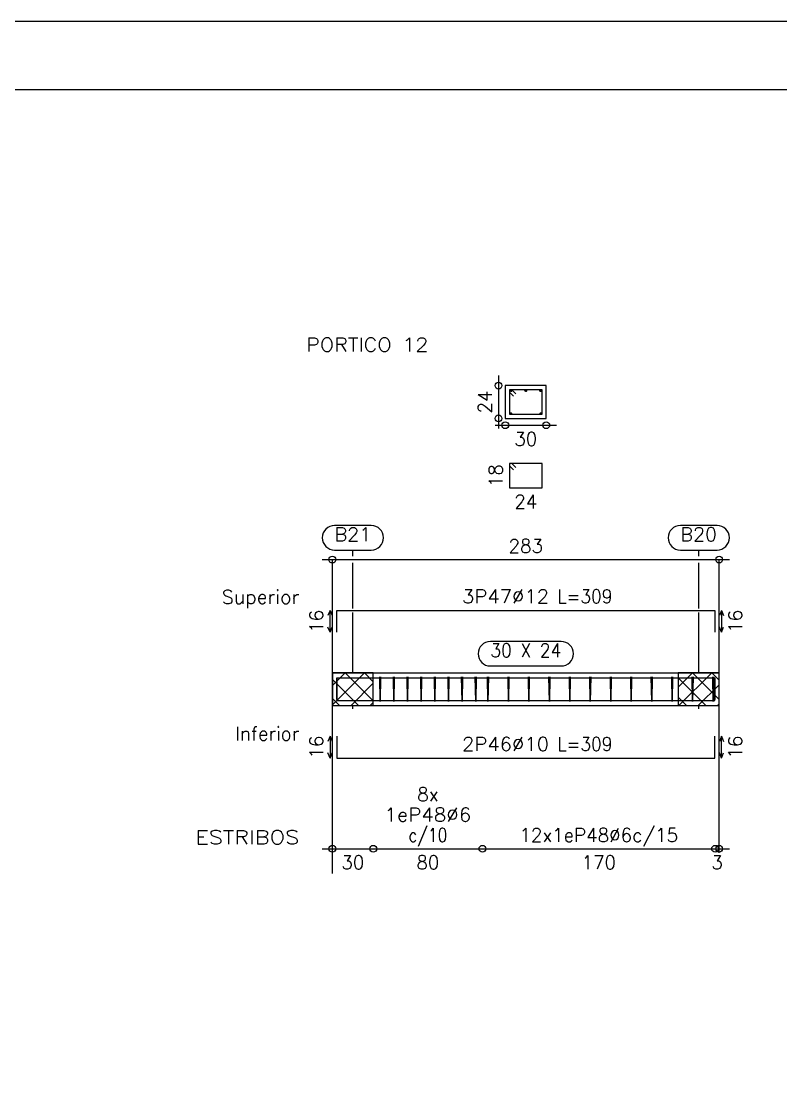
# Model space of a CAD drawing. Header units: millimetres. Extents: x 709.5 to 769, y 350.8 to 392.8.
# Drawn here: x 753.72 to 759.28, y 385.07 to 392.83 of the extents above; entities that cross this region are included whole.
import ezdxf
from ezdxf.enums import TextEntityAlignment as Align

# ---------------------------------------------------------------- set-up
doc = ezdxf.new("R2010")
doc.units = ezdxf.units.MM
doc.linetypes.add('CYPELINEA', pattern=[0])
for name, color, linetype in [('015', 1, 'Continuous'), ('07', 6, 'Continuous'), ('ARM_DENTRO_VIGA', 5, 'Continuous'), ('ARM_ESTRIBOS', 1, 'Continuous'), ('ARM_LONGITUDES', 3, 'CYPELINEA'), ('ARM_TEXTOS', 3, 'CYPELINEA'), ('COT_COTAS', 3, 'CYPELINEA'), ('COT_EST', 3, 'CYPELINEA'), ('COT_LIN_APOYOS', 2, 'CYPELINEA'), ('COT_LIN_AUX_COTA', 2, 'CYPELINEA'), ('REF_ESCALA', 3, 'CYPELINEA'), ('REF_NOMBRE', 3, 'CYPELINEA'), ('REF_REFERENCIA', 3, 'CYPELINEA'), ('SEC_CONTORNOS', 2, 'Continuous'), ('SEC_DIM_VIGA', 3, 'CYPELINEA'), ('TXT_EST', 3, 'CYPELINEA'), ('TXT_LONG', 3, 'CYPELINEA')]:
    doc.layers.add(name, color=color, linetype=linetype)
doc.styles.get("Standard").update_dxf_attribs({"font": 'romans.shx'})

# ---------------------------------------------------------------- blocks, each defined once
blk = doc.blocks.new('A0H')
at = {"layer": '015'}
blk.add_lwpolyline([(-1179, -10), (-1179, 831), (10, 831), (10, -10)], close=True, dxfattribs=at)
at = {"layer": '07'}
blk.add_lwpolyline([(-1154, 0), (-1154, 821), (0, 821), (0, 0)], close=True, dxfattribs=at)

msp = doc.modelspace()

# ---------------------------------------------------------------- linework, layer by layer
at = {"layer": 'ARM_DENTRO_VIGA'}
for p, q in [((757.2971, 390.1264), (757.3151, 390.1264)), ((757.3061, 390.1354), (757.3061, 390.1174)), ((757.4051, 390.1264), (757.4231, 390.1264)), ((757.4141, 390.1354), (757.4141, 390.1174)), ((757.5131, 390.1264), (757.5311, 390.1264)), ((757.5221, 390.1354), (757.5221, 390.1174)), ((757.2976, 389.9584), (757.3126, 389.9584)), ((757.3051, 389.9659), (757.3051, 389.9509)), ((757.5156, 389.9584), (757.5306, 389.9584)), ((757.5231, 389.9659), (757.5231, 389.9509))]:
    msp.add_line(p, q, dxfattribs=at)
for points in [[(756.0291, 388.3549), (756.0291, 388.5149), (758.7991, 388.5149), (758.7991, 388.3549)], [(756.0291, 387.8614), (756.0291, 388.0214), (758.7991, 388.0214), (758.7991, 387.8614)], [(756.0291, 388.0134), (756.0291, 387.8534), (758.7991, 387.8534), (758.7991, 388.0134)], [(756.0291, 387.5924), (756.0291, 387.4324), (758.7991, 387.4324), (758.7991, 387.5924)]]:
    msp.add_lwpolyline(points, dxfattribs=at)
for centre, radius in [((757.3061, 390.1264), 0.006), ((757.4141, 390.1264), 0.006), ((757.5221, 390.1264), 0.006), ((757.3051, 389.9584), 0.005), ((757.5231, 389.9584), 0.005)]:
    msp.add_circle(centre, radius, dxfattribs=at)
at = {"layer": 'ARM_ESTRIBOS'}
for points in [[(757.3416, 390.1029), (757.3121, 390.1324), (757.2941, 390.1324), (757.2941, 389.9524), (757.5341, 389.9524), (757.5341, 390.1324), (757.2941, 390.1324), (757.2941, 390.1144), (757.3236, 390.0849)], [(757.3416, 389.5629), (757.3121, 389.5924), (757.2941, 389.5924), (757.2941, 389.4124), (757.5341, 389.4124), (757.5341, 389.5924), (757.2941, 389.5924), (757.2941, 389.5744), (757.3236, 389.5449)], [(756.3501, 387.9979), (756.3501, 388.0274), (756.3471, 387.8474), (756.3441, 388.0274), (756.3436, 388.0094), (756.3436, 387.9799)], [(756.4501, 387.9979), (756.4501, 388.0274), (756.4471, 387.8474), (756.4441, 388.0274), (756.4436, 388.0094), (756.4436, 387.9799)], [(756.5501, 387.9979), (756.5501, 388.0274), (756.5471, 387.8474), (756.5441, 388.0274), (756.5436, 388.0094), (756.5436, 387.9799)], [(756.6501, 387.9979), (756.6501, 388.0274), (756.6471, 387.8474), (756.6441, 388.0274), (756.6436, 388.0094), (756.6436, 387.9799)], [(756.7501, 387.9979), (756.7501, 388.0274), (756.7471, 387.8474), (756.7441, 388.0274), (756.7436, 388.0094), (756.7436, 387.9799)], [(756.8501, 387.9979), (756.8501, 388.0274), (756.8471, 387.8474), (756.8441, 388.0274), (756.8436, 388.0094), (756.8436, 387.9799)], [(756.9501, 387.9979), (756.9501, 388.0274), (756.9471, 387.8474), (756.9441, 388.0274), (756.9436, 388.0094), (756.9436, 387.9799)], [(757.0501, 387.9979), (757.0501, 388.0274), (757.0471, 387.8474), (757.0441, 388.0274), (757.0436, 388.0094), (757.0436, 387.9799)], [(757.1401, 387.9979), (757.1401, 388.0274), (757.1371, 387.8474), (757.1341, 388.0274), (757.1336, 388.0094), (757.1336, 387.9799)], [(757.2901, 387.9979), (757.2901, 388.0274), (757.2871, 387.8474), (757.2841, 388.0274), (757.2836, 388.0094), (757.2836, 387.9799)], [(757.4401, 387.9979), (757.4401, 388.0274), (757.4371, 387.8474), (757.4341, 388.0274), (757.4336, 388.0094), (757.4336, 387.9799)], [(757.5901, 387.9979), (757.5901, 388.0274), (757.5871, 387.8474), (757.5841, 388.0274), (757.5836, 388.0094), (757.5836, 387.9799)], [(757.7401, 387.9979), (757.7401, 388.0274), (757.7371, 387.8474), (757.7341, 388.0274), (757.7336, 388.0094), (757.7336, 387.9799)], [(757.8901, 387.9979), (757.8901, 388.0274), (757.8871, 387.8474), (757.8841, 388.0274), (757.8836, 388.0094), (757.8836, 387.9799)], [(758.0401, 387.9979), (758.0401, 388.0274), (758.0371, 387.8474), (758.0341, 388.0274), (758.0336, 388.0094), (758.0336, 387.9799)], [(758.1901, 387.9979), (758.1901, 388.0274), (758.1871, 387.8474), (758.1841, 388.0274), (758.1836, 388.0094), (758.1836, 387.9799)], [(758.3401, 387.9979), (758.3401, 388.0274), (758.3371, 387.8474), (758.3341, 388.0274), (758.3336, 388.0094), (758.3336, 387.9799)], [(758.4901, 387.9979), (758.4901, 388.0274), (758.4871, 387.8474), (758.4841, 388.0274), (758.4836, 388.0094), (758.4836, 387.9799)], [(758.6401, 387.9979), (758.6401, 388.0274), (758.6371, 387.8474), (758.6341, 388.0274), (758.6336, 388.0094), (758.6336, 387.9799)], [(758.7901, 387.9979), (758.7901, 388.0274), (758.7871, 387.8474), (758.7841, 388.0274), (758.7836, 388.0094), (758.7836, 387.9799)]]:
    msp.add_lwpolyline(points, dxfattribs=at)
at = {"layer": 'ARM_LONGITUDES'}
for p, q in [((755.9791, 388.5149), (755.9641, 388.4774)), ((755.9791, 388.3549), (755.9791, 388.5149)), ((755.9791, 388.5149), (755.9941, 388.4774)), ((758.8491, 388.5149), (758.8341, 388.4774)), ((758.8491, 388.5149), (758.8491, 388.3549)), ((758.8491, 388.5149), (758.8641, 388.4774)), ((755.9791, 388.3549), (755.9641, 388.3924)), ((755.9791, 388.3549), (755.9941, 388.3924)), ((758.8491, 388.3549), (758.8341, 388.3924)), ((758.8491, 388.3549), (758.8641, 388.3924)), ((755.9791, 387.5924), (755.9641, 387.5549)), ((755.9791, 387.5924), (755.9791, 387.4324)), ((755.9791, 387.5924), (755.9941, 387.5549)), ((758.8491, 387.5924), (758.8341, 387.5549)), ((758.8491, 387.4324), (758.8491, 387.5924)), ((758.8491, 387.5924), (758.8641, 387.5549)), ((755.9791, 387.4324), (755.9641, 387.4699)), ((755.9791, 387.4324), (755.9941, 387.4699)), ((758.8491, 387.4324), (758.8341, 387.4699)), ((758.8491, 387.4324), (758.8641, 387.4699))]:
    msp.add_line(p, q, dxfattribs=at)
at = {"layer": 'COT_COTAS'}
msp.add_line((755.9216, 388.8874), (758.9066, 388.8874), dxfattribs=at)
for centre in [(755.9966, 388.8874), (758.8316, 388.8874)]:
    msp.add_circle(centre, 0.025, dxfattribs=at)
at = {"layer": 'COT_EST'}
for p, q in [((755.9216, 386.7674), (756.2966, 386.7674)), ((756.2966, 386.7674), (757.0966, 386.7674)), ((757.0966, 386.7674), (758.8016, 386.7674)), ((758.8016, 386.7674), (758.9066, 386.7674))]:
    msp.add_line(p, q, dxfattribs=at)
for centre in [(755.9966, 386.7674), (756.2966, 386.7674), (757.0966, 386.7674), (758.8016, 386.7674), (758.8316, 386.7674)]:
    msp.add_circle(centre, 0.025, dxfattribs=at)
at = {"layer": 'COT_LIN_APOYOS'}
for p, q in [((755.9966, 388.8749), (755.9966, 388.8874)), ((755.9966, 388.6874), (755.9966, 388.8749)), ((758.8316, 388.8749), (758.8316, 388.8874)), ((758.8316, 388.6874), (758.8316, 388.8749)), ((755.9966, 388.2874), (755.9966, 388.6874)), ((758.8316, 388.2874), (758.8316, 388.6874)), ((755.9966, 388.0574), (755.9966, 388.2874)), ((758.8316, 388.0574), (758.8316, 388.2874)), ((755.9966, 387.8174), (755.9966, 388.0574)), ((758.8316, 387.8174), (758.8316, 388.0574)), ((755.9966, 387.6074), (755.9966, 387.8174)), ((758.8316, 387.6074), (758.8316, 387.8174)), ((755.9966, 387.2174), (755.9966, 387.6074)), ((758.8316, 387.2174), (758.8316, 387.6074)), ((755.9966, 386.7799), (755.9966, 387.2174)), ((758.8316, 386.7799), (758.8316, 387.2174)), ((755.9966, 386.7549), (755.9966, 386.7799)), ((755.9966, 386.5874), (755.9966, 386.7549)), ((758.8316, 386.7549), (758.8316, 386.7799)), ((758.8316, 386.7374), (758.8316, 386.7549))]:
    msp.add_line(p, q, dxfattribs=at)
at = {"layer": 'COT_LIN_AUX_COTA'}
for p, q in [((756.1466, 388.9124), (756.1466, 388.9574)), ((758.6816, 388.9124), (758.6816, 388.9574)), ((756.1466, 388.6874), (756.1466, 388.8624)), ((758.6816, 388.6874), (758.6816, 388.8624)), ((756.1466, 388.5299), (756.1466, 388.6874)), ((758.6816, 388.5299), (758.6816, 388.6874)), ((756.1466, 388.2874), (756.1466, 388.4999)), ((758.6816, 388.2874), (758.6816, 388.4999)), ((756.1466, 388.0574), (756.1466, 388.2874)), ((758.6816, 388.0574), (758.6816, 388.2874)), ((756.1466, 387.7924), (756.1466, 387.8174)), ((758.6816, 387.7924), (758.6816, 387.8174))]:
    msp.add_line(p, q, dxfattribs=at)
at = {"layer": 'REF_NOMBRE'}
for p, q in [((757.6736, 388.2874), (757.1546, 388.2874)), ((757.1546, 388.1074), (757.6736, 388.1074))]:
    msp.add_line(p, q, dxfattribs=at)
for centre, start, end in [((757.1546, 388.1974), 90, 270), ((757.6736, 388.1974), 270, 90)]:
    msp.add_arc(centre, 0.09, start, end, dxfattribs=at)
at = {"layer": 'REF_REFERENCIA'}
for p, q in [((756.2811, 389.1374), (756.0126, 389.1374)), ((758.8161, 389.1374), (758.5476, 389.1374)), ((756.0126, 388.9574), (756.2811, 388.9574)), ((758.5476, 388.9574), (758.8161, 388.9574))]:
    msp.add_line(p, q, dxfattribs=at)
for centre, start, end in [((756.0126, 389.0474), 90, 270), ((756.2811, 389.0474), 270, 90), ((758.5476, 389.0474), 90, 270), ((758.8161, 389.0474), 270, 90)]:
    msp.add_arc(centre, 0.09, start, end, dxfattribs=at)
at = {"layer": 'SEC_CONTORNOS'}
for p, q in [((755.9966, 387.8174), (755.9966, 388.0574)), ((755.9966, 387.8224), (756.2316, 388.0574)), ((755.9966, 387.9639), (756.0901, 388.0574)), ((755.9966, 387.8174), (755.9966, 388.0574)), ((755.9966, 388.0574), (756.2966, 388.0574)), ((755.9966, 388.0574), (756.2966, 388.0574)), ((756.1886, 387.8174), (755.9966, 388.0094)), ((756.2966, 387.8509), (756.0901, 388.0574)), ((756.2966, 387.9924), (756.2316, 388.0574)), ((756.2966, 388.0574), (758.5316, 388.0574)), ((758.5316, 387.9534), (758.6356, 388.0574)), ((758.5316, 388.0574), (758.8316, 388.0574)), ((758.5316, 388.0574), (758.8316, 388.0574)), ((758.7346, 387.8174), (758.5316, 388.0204)), ((758.5371, 387.8174), (758.7771, 388.0574)), ((758.8316, 387.8614), (758.6356, 388.0574)), ((758.8316, 388.0029), (758.7771, 388.0574)), ((758.8316, 387.8174), (758.8316, 388.0574)), ((758.8316, 387.8174), (758.8316, 388.0574)), ((756.1331, 387.8174), (756.2966, 387.9809)), ((758.6786, 387.8174), (758.8316, 387.9704)), ((756.0476, 387.8174), (755.9966, 387.8684)), ((756.2746, 387.8174), (756.2966, 387.8394)), ((758.5931, 387.8174), (758.5316, 387.8789)), ((755.9966, 387.8174), (756.2966, 387.8174)), ((755.9966, 387.8174), (756.2966, 387.8174)), ((756.2966, 387.8174), (758.5316, 387.8174)), ((758.5316, 387.8174), (758.8316, 387.8174)), ((758.5316, 387.8174), (758.8316, 387.8174)), ((758.8201, 387.8174), (758.8316, 387.8289))]:
    msp.add_line(p, q, dxfattribs=at)
for points in [[(757.2641, 390.1624), (757.2641, 389.9224), (757.5641, 389.9224), (757.5641, 390.1624), (757.2641, 390.1624)], [(755.9966, 388.0574), (755.9966, 387.8174), (756.2966, 387.8174), (756.2966, 388.0574), (755.9966, 388.0574)], [(758.5316, 388.0574), (758.5316, 387.8174), (758.8316, 387.8174), (758.8316, 388.0574), (758.5316, 388.0574)]]:
    msp.add_lwpolyline(points, dxfattribs=at)
at = {"layer": 'SEC_DIM_VIGA'}
for p, q in [((757.2141, 390.2374), (757.2141, 389.8474)), ((757.1891, 389.8724), (757.6391, 389.8724))]:
    msp.add_line(p, q, dxfattribs=at)
for centre in [(757.2141, 390.1624), (757.2141, 389.9224), (757.2641, 389.8724), (757.5641, 389.8724)]:
    msp.add_circle(centre, 0.025, dxfattribs=at)

# ---------------------------------------------------------------- block references
at = {"linetype": 'Continuous', "xscale": 0.05000000000001137, "yscale": 0.05000000000001137, "zscale": 0.05}
msp.add_blockref('A0H', (768.4619, 351.2841), dxfattribs=at)

# ---------------------------------------------------------------- texts
at = {"layer": 'ARM_LONGITUDES', "width": 0.953514}
for p, p2 in [((755.9291, 388.3509), (755.9291, 388.5189)), ((758.9991, 388.3509), (758.9991, 388.5189)), ((755.9291, 387.4284), (755.9291, 387.5964)), ((758.9991, 387.4284), (758.9991, 387.5964))]:
    msp.add_text('16', height=0.1, rotation=90, dxfattribs=at).set_placement(p, p2, align=Align.FIT)
at = {"layer": 'ARM_TEXTOS', "width": 0.97719}
for s, p, p2 in [('3P47%%c12', (756.9471, 388.5674), (757.5846, 388.5674)), ('2P46%%c10', (756.9471, 387.4849), (757.5846, 387.4849))]:
    msp.add_text(s, height=0.1, dxfattribs=at).set_placement(p, p2, align=Align.FIT)
at = {"layer": 'COT_COTAS', "width": 0.928421}
msp.add_text('283', height=0.1, dxfattribs=at).set_placement((757.2881, 388.9374), (757.5401, 388.9374), align=Align.FIT)
at = {"layer": 'COT_EST'}
for s, width, p, p2 in [('30', 0.953514, (756.0626, 386.6174), (756.2306, 386.6174)), ('80', 0.953514, (756.6126, 386.6174), (756.7806, 386.6174)), ('170', 0.928421, (757.8231, 386.6174), (758.0751, 386.6174)), ('3', 1.037647, (758.7746, 386.6174), (758.8586, 386.6174))]:
    msp.add_text(s, height=0.1, dxfattribs=dict(at, width=width)).set_placement(p, p2, align=Align.FIT)
at = {"layer": 'REF_ESCALA'}
for s, width, p, p2 in [('Superior', 0.932695, (755.1856, 388.5639), (755.7541, 388.5639)), ('Inferior', 0.904541, (755.2846, 387.5624), (755.7541, 387.5624)), ('ESTRIBOS', 1.11125, (754.9921, 386.8024), (755.7541, 386.8024))]:
    msp.add_text(s, height=0.1, dxfattribs=dict(at, width=width)).set_placement(p, p2, align=Align.FIT)
at = {"layer": 'REF_NOMBRE'}
for s, width, p, p2 in [('PORTICO 12', 0.995, (755.8041, 390.4124), (756.6996, 390.4124)), ('30 X 24', 0.7785, (757.1546, 388.1724), (757.6736, 388.1724))]:
    msp.add_text(s, height=0.1, dxfattribs=dict(at, width=width)).set_placement(p, p2, align=Align.FIT)
at = {"layer": 'REF_REFERENCIA'}
for s, width, p, p2 in [('B21', 1.084327, (756.0123, 389.0224), (756.2808, 389.0224)), ('B20', 0.972155, (758.5473, 389.0224), (758.8158, 389.0224))]:
    msp.add_text(s, height=0.1, dxfattribs=dict(at, width=width)).set_placement(p, p2, align=Align.FIT)
at = {"layer": 'SEC_DIM_VIGA'}
for s, width, p, p2 in [('24', 0.928421, (757.1641, 389.9584), (757.1641, 390.1264)), ('18', 0.953514, (757.2441, 389.4184), (757.2441, 389.5864))]:
    msp.add_text(s, height=0.1, rotation=90, dxfattribs=dict(at, width=width)).set_placement(p, p2, align=Align.FIT)
for s, width, p, p2 in [('30', 0.953514, (757.3301, 389.7224), (757.4981, 389.7224)), ('24', 0.928421, (757.3301, 389.2624), (757.4981, 389.2624))]:
    msp.add_text(s, height=0.1, dxfattribs=dict(at, width=width)).set_placement(p, p2, align=Align.FIT)
at = {"layer": 'TXT_EST'}
for s, width, p, p2 in [('8x', 0.972794, (756.6178, 387.1174), (756.7753, 387.1174)), ('1eP48%%c6', 0.991667, (756.3778, 386.9674), (757.0153, 386.9674)), ('c/10', 0.777273, (756.5541, 386.8174), (756.8391, 386.8174)), ('12x1eP48%%c6c/15', 0.898676, (757.3671, 386.8174), (758.5311, 386.8174))]:
    msp.add_text(s, height=0.1, dxfattribs=dict(at, width=width)).set_placement(p, p2, align=Align.FIT)
at = {"layer": 'TXT_LONG', "width": 0.81375}
for p, p2 in [((757.5841, 388.5674), (758.0491, 388.5674)), ((757.5841, 387.4849), (758.0491, 387.4849))]:
    msp.add_text(' L=309', height=0.1, dxfattribs=at).set_placement(p, p2, align=Align.FIT)

doc.saveas('drawing.dxf')
